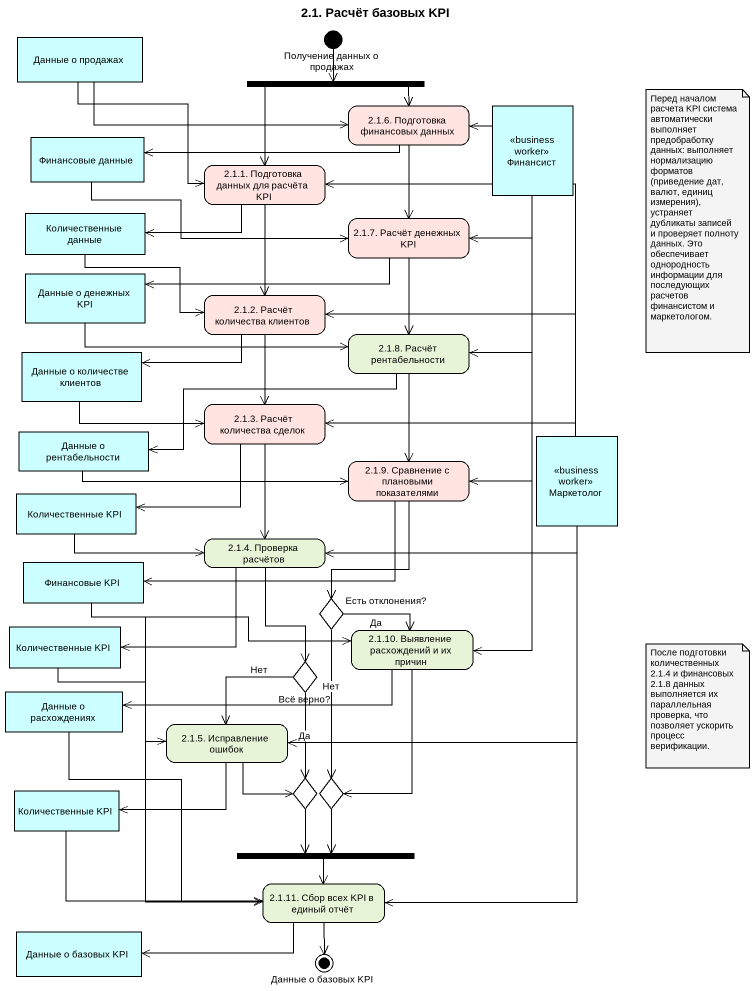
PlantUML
@startuml
title 2.1. Расчёт базовых KPI
hide empty description
state "Данные о продажах" as Данные_о_продажах <<object>> #CCFFFF
state "Получение данных о продажах" as Получение_данных_о_продажах <<start>>
state fork1 <<fork>>
state "Финансовые данные" as Финансовые_данные <<object>> #CCFFFF
state "2.1.6. Подготовка финансовых данных" as s2_1_6_Подготовка_финансовых #FFE4E1
state Финансист <<business worker>> #CCFFFF
state "2.1.1. Подготовка данных для расчёта KPI" as s2_1_1_Подготовка_данных_для #FFE4E1
state "Количественные данные" as Количественные_данные <<object>> #CCFFFF
state "2.1.7. Расчёт денежных KPI" as s2_1_7_Расчёт_денежных_KPI #FFE4E1
state "Данные о денежных KPI" as Данные_о_денежных_KPI <<object>> #CCFFFF
state "2.1.2. Расчёт количества клиентов" as s2_1_2_Расчёт_количества #FFE4E1
state "2.1.8. Расчёт рентабельности" as s2_1_8_Расчёт_рентабельности
state "Данные о количестве клиентов" as Данные_о_количестве_клиентов <<object>> #CCFFFF
state "2.1.3. Расчёт количества сделок" as s2_1_3_Расчёт_количества #FFE4E1
state "Данные о рентабельности" as Данные_о_рентабельности <<object>> #CCFFFF
state "2.1.9. Сравнение с плановыми показателями" as s2_1_9_Сравнение_с_плановыми #FFE4E1
state Маркетолог <<business worker>> #CCFFFF
state "Количественные KPI" as Количественные_KPI <<object>> #CCFFFF
state "2.1.4. Проверка расчётов" as s2_1_4_Проверка_расчётов
state "Финансовые KPI" as Финансовые_KPI <<object>> #CCFFFF
state "Количественные KPI" as Количественные_KPI_2 <<object>> #CCFFFF
state "Есть отклонения?" as Есть_отклонения <<choice>> #CCFFCC
state "2.1.10. Выявление расхождений и их причин" as s2_1_10_Выявление
state "Всё верно?" as Всё_верно <<choice>> #CCFFCC
state "Данные о расхождениях" as Данные_о_расхождениях <<object>> #CCFFFF
state "2.1.5. Исправление ошибок" as s2_1_5_Исправление_ошибок
state "Количественные KPI" as Количественные_KPI_3 <<object>> #CCFFFF
state choice1 <<choice>> #CCFFCC
state choice2 <<choice>> #CCFFCC
state fork2 <<join>>
state "2.1.11. Сбор всех KPI в единый отчёт" as s2_1_11_Сбор_всех_KPI_в
state "Данные о базовых KPI" as Данные_о_базовых_KPI <<object>> #CCFFFF
state "Данные о базовых KPI" as Данные_о_базовых_KPI_2 <<end>> #CCFFCC
Данные_о_продажах -right-> s2_1_6_Подготовка_финансовых
Данные_о_продажах --> s2_1_1_Подготовка_данных_для
Получение_данных_о_продажах --> fork1
fork1 -right-> s2_1_6_Подготовка_финансовых
fork1 --> s2_1_1_Подготовка_данных_для
Финансовые_данные -right-> s2_1_7_Расчёт_денежных_KPI
s2_1_6_Подготовка_финансовых -left-> Финансовые_данные
s2_1_6_Подготовка_финансовых --> s2_1_7_Расчёт_денежных_KPI
Финансист -left-> s2_1_6_Подготовка_финансовых
Финансист --> s2_1_7_Расчёт_денежных_KPI
Финансист --> s2_1_8_Расчёт_рентабельности
Финансист --> s2_1_9_Сравнение_с_плановыми
Финансист --> s2_1_10_Выявление
s2_1_1_Подготовка_данных_для -left-> Количественные_данные
s2_1_1_Подготовка_данных_для --> s2_1_2_Расчёт_количества
Количественные_данные -right-> s2_1_2_Расчёт_количества
s2_1_7_Расчёт_денежных_KPI -left-> Данные_о_денежных_KPI
s2_1_7_Расчёт_денежных_KPI --> s2_1_8_Расчёт_рентабельности
Данные_о_денежных_KPI -right-> s2_1_8_Расчёт_рентабельности
s2_1_2_Расчёт_количества -left-> Данные_о_количестве_клиентов
s2_1_2_Расчёт_количества --> s2_1_3_Расчёт_количества
s2_1_8_Расчёт_рентабельности -left-> Данные_о_рентабельности
s2_1_8_Расчёт_рентабельности --> s2_1_9_Сравнение_с_плановыми
Данные_о_количестве_клиентов -right-> s2_1_3_Расчёт_количества
s2_1_3_Расчёт_количества -left-> Количественные_KPI
s2_1_3_Расчёт_количества --> s2_1_4_Проверка_расчётов
Данные_о_рентабельности -right-> s2_1_9_Сравнение_с_плановыми
s2_1_9_Сравнение_с_плановыми -left-> Финансовые_KPI
s2_1_9_Сравнение_с_плановыми --> Есть_отклонения
Маркетолог -up-> s2_1_1_Подготовка_данных_для
Маркетолог -left-> s2_1_2_Расчёт_количества
Маркетолог -left-> s2_1_3_Расчёт_количества
Маркетолог -left-> s2_1_4_Проверка_расчётов
Маркетолог --> s2_1_5_Исправление_ошибок
Маркетолог --> s2_1_11_Сбор_всех_KPI_в
Количественные_KPI -right-> s2_1_4_Проверка_расчётов
s2_1_4_Проверка_расчётов -left-> Количественные_KPI_2
s2_1_4_Проверка_расчётов --> Всё_верно
Финансовые_KPI -right-> s2_1_10_Выявление
Финансовые_KPI --> s2_1_11_Сбор_всех_KPI_в
Количественные_KPI_2 -right-> s2_1_5_Исправление_ошибок
Количественные_KPI_2 --> s2_1_11_Сбор_всех_KPI_в
Есть_отклонения -right-> s2_1_10_Выявление : Да
Есть_отклонения --> choice2 : Нет
s2_1_10_Выявление -left-> Данные_о_расхождениях
s2_1_10_Выявление --> choice2
Всё_верно --> s2_1_5_Исправление_ошибок : Нет
Всё_верно --> choice1 : Да
Данные_о_расхождениях --> s2_1_11_Сбор_всех_KPI_в
s2_1_5_Исправление_ошибок -left-> Количественные_KPI_3
s2_1_5_Исправление_ошибок --> choice1
Количественные_KPI_3 -right-> s2_1_11_Сбор_всех_KPI_в
choice1 --> fork2
choice2 --> fork2
fork2 --> s2_1_11_Сбор_всех_KPI_в
s2_1_11_Сбор_всех_KPI_в -left-> Данные_о_базовых_KPI
s2_1_11_Сбор_всех_KPI_в --> Данные_о_базовых_KPI_2
note as N1
  Перед началом расчета KPI система автоматически выполняет предобработку данных: выполняет нормализацию форматов (приведение дат, валют, единиц измерения), устраняет дубликаты записей и проверяет полноту данных. Это обеспечивает однородность информации для последующих расчетов финансистом и маркетологом.
end note
note as N2
  После подготовки количественных 2.1.4 и финансовых 2.1.8 данных выполняется их параллельная проверка, что позволяет ускорить процесс верификации.
end note
@enduml
